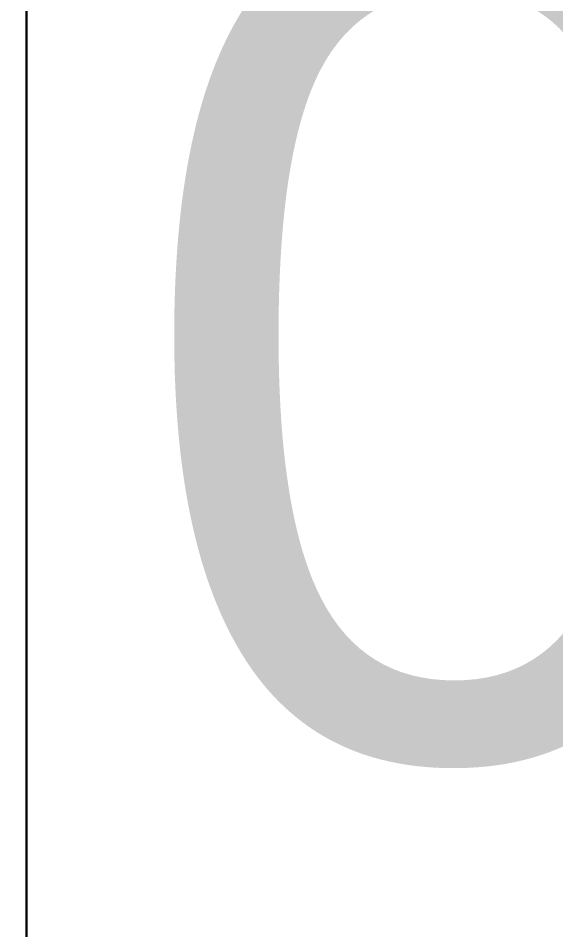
# Model space of a CAD drawing. Header units: metres. Extents: x 0 to 298, y 0 to 162.
# Drawn here: x 177.803 to 177.8898, y 89.0107 to 89.1577 of the extents above; entities that cross this region are included whole.
import ezdxf

# ---------------------------------------------------------------- set-up
doc = ezdxf.new("R2010")
doc.units = ezdxf.units.M
doc.header["$MEASUREMENT"] = 0
doc.layers.add('BLK_1_FLR_0_CARPET_AREA', color=10, linetype='Continuous')
doc.layers.add('BLK_1_FLR_0_WATER_CLOSET', color=4, linetype='Continuous', lineweight=30)
doc.styles.get("Standard").update_dxf_attribs({"font": 'arial.ttf', "height": 0.35})
doc.styles.add('working', font='timesbd.ttf', dxfattribs={"height": 0.25})
doc.dimstyles.new('new model', dxfattribs={"dimtxt": 0.25, "dimasz": 0.23, "dimexe": 0.1, "dimexo": 0.1, "dimgap": 0, "dimtad": 0, "dimtoh": 1, "dimzin": 1, "dimdsep": 46, "dimtxsty": 'working', "dimcen": 0.09, "dimse1": 1, "dimse2": 1, "dimclrd": 8, "dimclre": 8, "dimclrt": 3, "dimadec": 1, "dimazin": 0, "dimtfac": 1, "dimtofl": 0, "dimtmove": 0, "dimatfit": 3, "dimfxl": 0, "dimtolj": 1, "dimtzin": 0, "dimlwd": -1, "dimlwe": -1, "dimarcsym": 0})

# ---------------------------------------------------------------- blocks, each defined once
blk = doc.blocks.new('*D84')
at = {"color": 8}
for p, q in [((173.36408, 85.88329), (198.76216, 85.88329)), ((224.9713, 85.88329), (199.57322, 85.88329))]:
    blk.add_line(p, q, dxfattribs=at)
at = {"color": 8, "lineweight": 35}
for points in [[(173.36408, 85.92163), (173.36408, 85.84496), (173.13408, 85.88329)], [(224.9713, 85.92163), (224.9713, 85.84496), (225.2013, 85.88329)]]:
    blk.add_solid(points, dxfattribs=at)
at = {"layer": 'Defpoints', "color": 0, "lineweight": 35}
for p in [(225.2013, 91.89751), (173.13408, 88.3122), (173.13408, 85.88329)]:
    blk.add_point(p, dxfattribs=at)
at = {"color": 3, "insert": (199.16769, 85.88329), "char_height": 0.25, "attachment_point": 5, "style": 'working'}
blk.add_mtext('\\A1;52.07', dxfattribs=at)
blk = doc.blocks.new('*D252')
at = {"color": 8}
for p, q in [((173.59444, 87.42998), (176.71397, 87.42998)), ((180.45038, 87.42998), (177.33084, 87.42998))]:
    blk.add_line(p, q, dxfattribs=at)
at = {"color": 8, "lineweight": 35}
for points in [[(173.59444, 87.46831), (173.59444, 87.39164), (173.36444, 87.42998)], [(180.45038, 87.46831), (180.45038, 87.39164), (180.68038, 87.42998)]]:
    blk.add_solid(points, dxfattribs=at)
at = {"layer": 'Defpoints', "color": 0, "lineweight": 35}
for p in [(173.36444, 92.12723), (180.68038, 88.5422), (180.68038, 87.42998)]:
    blk.add_point(p, dxfattribs=at)
at = {"color": 3, "insert": (177.02241, 87.42998), "char_height": 0.25, "attachment_point": 5, "style": 'working'}
blk.add_mtext('\\A1;7.32', dxfattribs=at)

msp = doc.modelspace()

# ---------------------------------------------------------------- linework, layer by layer
at = {"ltscale": 0.25}
msp.add_line((177.80438, 89.7622), (177.80438, 88.5422), dxfattribs=at)
at = {"layer": 'BLK_1_FLR_0_CARPET_AREA', "color": 15, "linetype": 'Continuous', "lineweight": 30}
msp.add_lwpolyline([(177.58638, 89.8822), (177.90238, 89.8822), (177.90238, 89.7622), (177.80438, 89.7622), (177.80438, 88.5422), (178.76038, 88.5422), (178.76038, 89.7622), (178.66238, 89.7622), (178.66238, 89.8822), (178.76038, 89.8822), (178.76038, 90.4622), (179.39038, 90.4622), (179.39038, 90.3422), (178.88038, 90.3422), (178.88038, 88.5422), (180.68038, 88.5422), (180.68038, 90.3422), (180.15038, 90.3422), (180.15038, 90.4622), (180.68038, 90.4622), (180.68038, 91.8972)], dxfattribs=at)
at = {"layer": 'BLK_1_FLR_0_WATER_CLOSET', "color": 213, "lineweight": 30}
msp.add_lwpolyline([(178.76038, 88.5422), (177.80438, 88.5422), (177.80438, 89.7622), (178.76038, 89.7622)], close=True, dxfattribs=at)

# ---------------------------------------------------------------- texts
at = {"ltscale": 0.25, "insert": (177.8208, 89.40028), "char_height": 0.135599, "width": 0.9949498, "attachment_point": 1}
msp.add_mtext('\\A1;    W.C\\P0.96 X 1.22 ', dxfattribs=at)

# ---------------------------------------------------------------- dimensions: what is measured, and where the dimension line sits
for base, p1, p2, override, picture, middle in [((180.68038, 87.42998), (173.36444, 92.12723), (180.68038, 88.5422), {"dimpost": '\\X', "dimtmove": 2}, '*D252', (177.02241, 87.42998)), ((173.13408, 85.88329), (225.2013, 91.89751), (173.13408, 88.3122), {"dimpost": '\\X'}, '*D84', (199.16769, 85.88329))]:
    dim = msp.add_linear_dim(base=base, p1=p1, p2=p2, dimstyle='new model', override=override)
    dim.commit()
    dim.dimension.update_dxf_attribs({"geometry": picture, "text_midpoint": middle})

doc.saveas('drawing.dxf')
